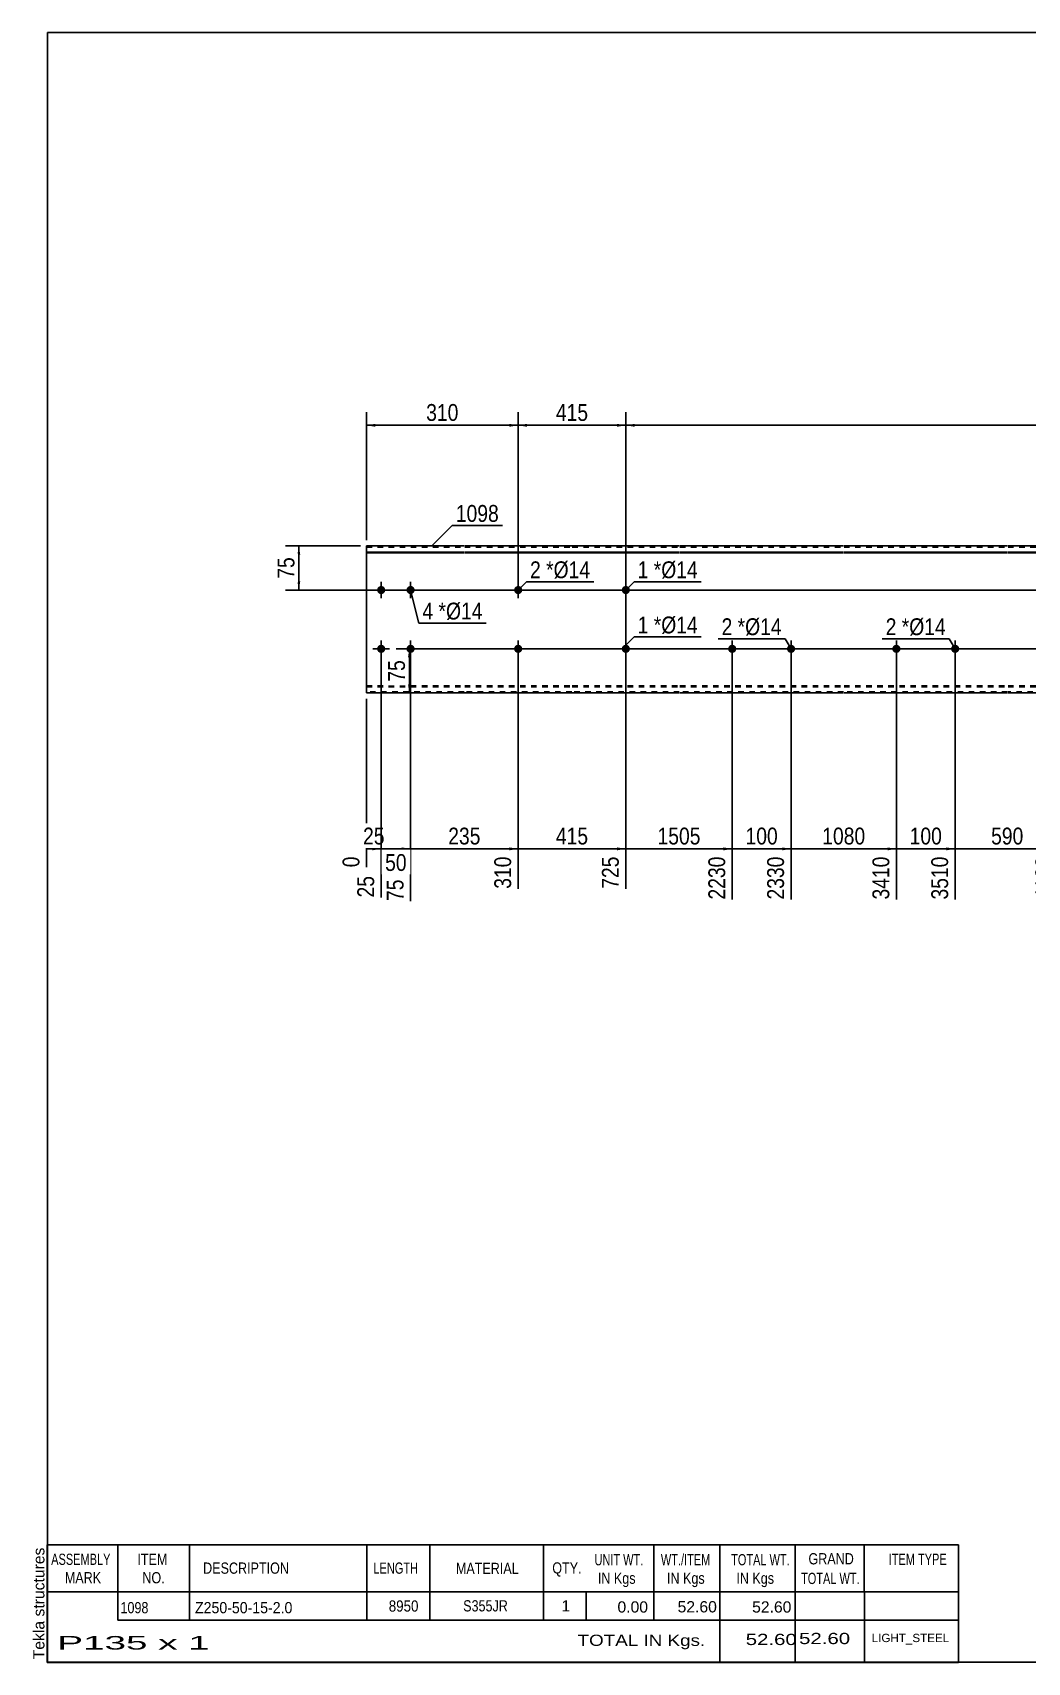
# Model space of a CAD drawing. Header units: millimetres. Extents: x -75 to 327, y -177 to 100.
# Drawn here: x -75.3 to 93.9, y -177.3 to 99.8 of the extents above; entities that cross this region are included whole.
import ezdxf

# ---------------------------------------------------------------- set-up
doc = ezdxf.new("R2010")
doc.units = ezdxf.units.MM
doc.linetypes.add('DXK_LINE_DOT1', pattern=[1.8814, 0.9407, -0.9407])
doc.styles.add('Arial', font='ARIAL.TTF', dxfattribs={"height": 0.2})
doc.styles.add('Arial Narrow', font='ARIALN.TTF', dxfattribs={"height": 0.2})

# ---------------------------------------------------------------- blocks, each defined once
blk = doc.blocks.new('Unknown-628702328-1200')
at = {"color": 5, "linetype": 'Continuous'}
for p, q in [((327.25, 99.75), (-72.75, 99.75)), ((-72.75, 99.75), (-72.75, -177.25)), ((327.25, -177.25), (327.25, 99.75)), ((-72.75, -177.25), (327.25, -177.25))]:
    blk.add_line(p, q, dxfattribs=at)
at = {"color": 174, "linetype": 'Continuous', "style": 'Arial'}
blk.add_text('Tekla structures', height=1.9102, rotation=90, dxfattribs=at).set_placement((-73.25, -176.75))
blk = doc.blocks.new('Bolt-628702328-1266 - 1220')
at = {"linetype": 'Continuous'}
for points in [[(71.58, -4.3, -1), (71.58, -5.7, -1)], [(81.58, -4.3, -1), (81.58, -5.7, -1)]]:
    blk.add_hatch(color=3, dxfattribs=at).paths.add_polyline_path(points)
at = {"color": 3, "linetype": 'Continuous'}
for p, q in [((70.18, -5), (72.98, -5)), ((71.58, -6.4), (71.58, -3.6)), ((80.18, -5), (82.98, -5)), ((81.58, -6.4), (81.58, -3.6))]:
    blk.add_line(p, q, dxfattribs=at)
blk = doc.blocks.new('Bolt-628702328-1271 - 1220')
at = {"linetype": 'Continuous'}
for points in [[(43.68, -4.3, -1), (43.68, -5.7, -1)], [(53.68, -4.3, -1), (53.68, -5.7, -1)]]:
    blk.add_hatch(color=3, dxfattribs=at).paths.add_polyline_path(points)
at = {"color": 3, "linetype": 'Continuous'}
for p, q in [((42.28, -5), (45.08, -5)), ((43.68, -6.4), (43.68, -3.6)), ((52.28, -5), (55.08, -5)), ((53.68, -6.4), (53.68, -3.6))]:
    blk.add_line(p, q, dxfattribs=at)
blk = doc.blocks.new('Bolt-628702328-1355 - 1220')
at = {"linetype": 'Continuous'}
blk.add_hatch(color=3, dxfattribs=at).paths.add_polyline_path([(26.29, -5, -1), (24.89, -5, -1)])
at = {"color": 3, "linetype": 'Continuous'}
for p, q in [((26.99, -5), (24.19, -5)), ((25.59, -3.6), (25.59, -6.4))]:
    blk.add_line(p, q, dxfattribs=at)
blk = doc.blocks.new('Part-628702328-1340 - 1220')
at = {"color": 2, "linetype": 'Continuous'}
for p, q in [((-1.9, 12.5), (-18.5, 12.5)), ((-18.5, 12.5), (-18.5, -12.5)), ((-18.5, 11.44), (-1.9, 11.44)), ((-18.5, 11.3), (-1.9, 11.3)), ((16.39, 12.5), (-1.8, 12.5)), ((-1.8, 11.44), (16.39, 11.44)), ((-1.8, 11.3), (16.39, 11.3)), ((34.68, 12.5), (16.49, 12.5)), ((16.49, 11.44), (34.68, 11.44)), ((16.49, 11.3), (34.68, 11.3)), ((62.58, 12.5), (34.78, 12.5)), ((34.78, 11.44), (62.58, 11.44)), ((34.78, 11.3), (62.58, 11.3)), ((90.48, 12.5), (62.68, 12.5)), ((62.68, 11.44), (90.48, 11.44)), ((62.68, 11.3), (90.48, 11.3)), ((107.98, 12.5), (90.58, 12.5)), ((90.58, 11.44), (107.98, 11.44)), ((90.58, 11.3), (107.98, 11.3)), ((135.88, 12.5), (108.08, 12.5)), ((108.08, 11.44), (135.88, 11.44)), ((108.08, 11.3), (135.88, 11.3)), ((163.78, 12.5), (135.98, 12.5)), ((135.98, 11.44), (163.78, 11.44)), ((135.98, 11.3), (163.78, 11.3)), ((182.08, 12.5), (163.88, 12.5)), ((163.88, 11.44), (182.08, 11.44)), ((163.88, 11.3), (182.08, 11.3)), ((200.37, 12.5), (182.18, 12.5)), ((182.18, 11.44), (200.37, 11.44)), ((182.18, 11.3), (200.37, 11.3)), ((235.07, 12.5), (200.47, 12.5)), ((200.47, 11.44), (235.07, 11.44)), ((200.47, 11.3), (235.07, 11.3)), ((253.36, 12.5), (235.17, 12.5)), ((235.17, 11.44), (253.36, 11.44)), ((235.17, 11.3), (253.36, 11.3)), ((265.06, 12.5), (253.46, 12.5)), ((253.46, 11.44), (265.06, 11.44)), ((253.46, 11.3), (265.06, 11.3)), ((265.06, -12.5), (265.06, 12.5)), ((-1.9, -12.5), (-18.5, -12.5)), ((16.39, -12.5), (-1.8, -12.5)), ((34.68, -12.5), (16.49, -12.5)), ((62.58, -12.5), (34.78, -12.5)), ((90.48, -12.5), (62.68, -12.5)), ((107.98, -12.5), (90.58, -12.5)), ((135.88, -12.5), (108.08, -12.5)), ((163.78, -12.5), (135.98, -12.5)), ((182.08, -12.5), (163.88, -12.5)), ((200.37, -12.5), (182.18, -12.5)), ((235.07, -12.5), (200.47, -12.5)), ((253.36, -12.5), (235.17, -12.5)), ((265.06, -12.5), (253.46, -12.5))]:
    blk.add_line(p, q, dxfattribs=at)
at = {"color": 7, "linetype": 'DXK_LINE_DOT1'}
for p, q in [((-18.5, 12.3), (-1.9, 12.3)), ((-1.8, 12.3), (16.39, 12.3)), ((16.49, 12.3), (34.68, 12.3)), ((34.78, 12.3), (62.58, 12.3)), ((62.68, 12.3), (90.48, 12.3)), ((90.58, 12.3), (107.98, 12.3)), ((108.08, 12.3), (135.88, 12.3)), ((135.98, 12.3), (163.78, 12.3)), ((163.88, 12.3), (182.08, 12.3)), ((182.18, 12.3), (200.37, 12.3)), ((200.47, 12.3), (235.07, 12.3)), ((235.17, 12.3), (253.36, 12.3)), ((253.46, 12.3), (265.06, 12.3)), ((-18.5, -11.3), (-1.9, -11.3)), ((-18.5, -11.44), (-1.9, -11.44)), ((-1.9, -12.3), (-18.5, -12.3)), ((-1.8, -11.3), (16.39, -11.3)), ((-1.8, -11.44), (16.39, -11.44)), ((16.39, -12.3), (-1.8, -12.3)), ((16.49, -11.3), (34.68, -11.3)), ((16.49, -11.44), (34.68, -11.44)), ((34.68, -12.3), (16.49, -12.3)), ((34.78, -11.3), (62.58, -11.3)), ((34.78, -11.44), (62.58, -11.44)), ((62.58, -12.3), (34.78, -12.3)), ((62.68, -11.3), (90.48, -11.3)), ((62.68, -11.44), (90.48, -11.44)), ((90.48, -12.3), (62.68, -12.3)), ((90.58, -11.3), (107.98, -11.3)), ((90.58, -11.44), (107.98, -11.44)), ((107.98, -12.3), (90.58, -12.3)), ((108.08, -11.3), (135.88, -11.3)), ((108.08, -11.44), (135.88, -11.44)), ((135.88, -12.3), (108.08, -12.3)), ((135.98, -11.3), (163.78, -11.3)), ((135.98, -11.44), (163.78, -11.44)), ((163.78, -12.3), (135.98, -12.3)), ((163.88, -11.3), (182.08, -11.3)), ((163.88, -11.44), (182.08, -11.44)), ((182.08, -12.3), (163.88, -12.3)), ((182.18, -11.3), (200.37, -11.3)), ((182.18, -11.44), (200.37, -11.44)), ((200.37, -12.3), (182.18, -12.3)), ((200.47, -11.3), (235.07, -11.3)), ((200.47, -11.44), (235.07, -11.44)), ((235.07, -12.3), (200.47, -12.3)), ((235.17, -11.3), (253.36, -11.3)), ((235.17, -11.44), (253.36, -11.44)), ((253.36, -12.3), (235.17, -12.3)), ((253.46, -11.3), (265.06, -11.3)), ((253.46, -11.44), (265.06, -11.44)), ((265.06, -12.3), (253.46, -12.3))]:
    blk.add_line(p, q, dxfattribs=at)
blk = doc.blocks.new('Bolt-628702328-1678 - 1220')
at = {"linetype": 'Continuous'}
for points in [[(-16.7, 5, -1), (-15.3, 5, -1)], [(-11.7, 5, -1), (-10.3, 5, -1)], [(-16.7, -5, -1), (-15.3, -5, -1)], [(-11.7, -5, -1), (-10.3, -5, -1)]]:
    blk.add_hatch(color=3, dxfattribs=at).paths.add_polyline_path(points)
at = {"color": 3, "linetype": 'Continuous'}
for p, q in [((-16, 3.6), (-16, 6.4)), ((-11, 3.6), (-11, 6.4)), ((-17.4, 5), (-14.6, 5)), ((-12.4, 5), (-9.6, 5)), ((-17.4, -5), (-14.6, -5)), ((-16, -6.4), (-16, -3.6)), ((-12.4, -5), (-9.6, -5)), ((-11, -6.4), (-11, -3.6))]:
    blk.add_line(p, q, dxfattribs=at)
blk = doc.blocks.new('Bolt-628702328-1679 - 1220')
at = {"linetype": 'Continuous'}
blk.add_hatch(color=3, dxfattribs=at).paths.add_polyline_path([(24.89, 5, -1), (26.29, 5, -1)])
at = {"color": 3, "linetype": 'Continuous'}
for p, q in [((25.59, 3.6), (25.59, 6.4)), ((24.19, 5), (26.99, 5))]:
    blk.add_line(p, q, dxfattribs=at)
blk = doc.blocks.new('Bolt-628702328-1680 - 1220')
at = {"linetype": 'Continuous'}
for points in [[(6.59, 5, -1), (7.99, 5, -1)], [(6.59, -5, -1), (7.99, -5, -1)]]:
    blk.add_hatch(color=3, dxfattribs=at).paths.add_polyline_path(points)
at = {"color": 3, "linetype": 'Continuous'}
for p, q in [((7.29, 3.6), (7.29, 6.4)), ((5.89, 5), (8.69, 5)), ((5.89, -5), (8.69, -5)), ((7.29, -6.4), (7.29, -3.6))]:
    blk.add_line(p, q, dxfattribs=at)
blk = doc.blocks.new('StraightDimension-628702328-2693 - 1220')
at = {"linetype": 'Continuous'}
for points in [[(27.09, 32.75), (25.59, 33), (27.09, 33.25)], [(263.56, 33.25), (265.06, 33), (263.56, 32.75)]]:
    blk.add_hatch(color=7, dxfattribs=at).paths.add_polyline_path(points)
at = {"color": 7, "linetype": 'Continuous'}
for p, q in [((25.59, -4), (25.59, 35.25)), ((265.06, 13.5), (265.06, 35.25)), ((25.59, 33), (265.06, 33))]:
    blk.add_line(p, q, dxfattribs=at)
at = {"color": 0}
blk.add_wipeout([(149.58, 33.15), (149.58, 37.35), (141.07, 37.35), (141.07, 33.15)], dxfattribs=at)
at = {"color": 3, "style": 'Arial Narrow'}
blk.add_text('8225', height=2.863, dxfattribs=at).set_placement((141.67, 33.75))
blk = doc.blocks.new('StraightDimension-628702328-2753 - 1220')
at = {"linetype": 'Continuous'}
blk.add_hatch(color=7, dxfattribs=at).paths.add_polyline_path([(-17.5, -38.75), (-16, -39), (-17.5, -39.25)])
at = {"color": 7, "linetype": 'Continuous'}
for p, q in [((-16, -6), (-16, -47.26)), ((-18.5, -13.5), (-18.5, -42.13)), ((-18.5, -39), (-16, -39))]:
    blk.add_line(p, q, dxfattribs=at)
at = {"color": 0}
blk.add_wipeout([(-14.82, -38.85), (-14.82, -34.65), (-19.68, -34.65), (-19.68, -38.85)], dxfattribs=at)
at = {"color": 0, "linetype": 'Continuous'}
blk.add_wipeout([(-16.6, -43), (-20.8, -43), (-20.8, -47.86), (-16.6, -47.86)], dxfattribs=at)
at = {"color": 3, "style": 'Arial Narrow'}
blk.add_text('25', height=2.863, dxfattribs=at).set_placement((-19.08, -38.25))
at = {"color": 0, "linetype": 'Continuous'}
blk.add_wipeout([(-19.1, -39.7), (-23.3, -39.7), (-23.3, -42.73), (-19.1, -42.73)], dxfattribs=at)
at = {"color": 3, "linetype": 'Continuous', "style": 'Arial Narrow'}
for s, height, p in [('0', 2.86, (-19.7, -42.13)), ('25', 2.863, (-17.2, -47.26))]:
    blk.add_text(s, height=height, rotation=90.0002, dxfattribs=at).set_placement(p)
blk = doc.blocks.new('StraightDimension-628702328-2749 - 1220')
at = {"linetype": 'Continuous'}
blk.add_hatch(color=7, dxfattribs=at).paths.add_polyline_path([(42.18, -38.75), (43.68, -39), (42.18, -39.25)])
at = {"color": 7, "linetype": 'Continuous'}
for p, q in [((25.59, 4), (25.59, -45.78)), ((43.68, -6), (43.68, -47.61)), ((25.59, -39), (43.68, -39))]:
    blk.add_line(p, q, dxfattribs=at)
at = {"color": 0}
blk.add_wipeout([(38.89, -38.85), (38.89, -34.65), (30.38, -34.65), (30.38, -38.85)], dxfattribs=at)
at = {"color": 3, "style": 'Arial Narrow'}
blk.add_text('1505', height=2.863, dxfattribs=at).set_placement((30.98, -38.25))
at = {"color": 0, "linetype": 'Continuous'}
blk.add_wipeout([(43.08, -39.7), (38.88, -39.7), (38.88, -48.21), (43.08, -48.21)], dxfattribs=at)
at = {"color": 3, "linetype": 'Continuous', "style": 'Arial Narrow'}
blk.add_text('2230', height=2.863, rotation=90.0002, dxfattribs=at).set_placement((42.48, -47.61))
blk = doc.blocks.new('StraightDimension-628702328-1387 - 1220')
at = {"linetype": 'Continuous'}
for points in [[(-11.46, -6.5), (-11.21, -5), (-10.96, -6.5)], [(-10.96, -11), (-11.21, -12.5), (-11.46, -11)]]:
    blk.add_hatch(color=7, dxfattribs=at).paths.add_polyline_path(points)
at = {"color": 7, "linetype": 'Continuous'}
for p, q in [((171.98, -5), (-13.46, -5)), ((-11.21, -12.5), (-11.21, -5)), ((6.29, -12.5), (-13.46, -12.5))]:
    blk.add_line(p, q, dxfattribs=at)
at = {"color": 0}
blk.add_wipeout([(-11.36, -6.32), (-15.56, -6.32), (-15.56, -11.18), (-11.36, -11.18)], dxfattribs=at)
at = {"color": 3, "style": 'Arial Narrow'}
blk.add_text('75', height=2.863, rotation=90.0002, dxfattribs=at).set_placement((-11.96, -10.58))
blk = doc.blocks.new('StraightDimension-628702328-2745 - 1220')
at = {"linetype": 'Continuous'}
blk.add_hatch(color=7, dxfattribs=at).paths.add_polyline_path([(97.78, -38.75), (99.28, -39), (97.78, -39.25)])
at = {"color": 7, "linetype": 'Continuous'}
for p, q in [((81.58, -6), (81.58, -47.61)), ((99.28, -6), (99.28, -47.61)), ((81.58, -39), (99.28, -39))]:
    blk.add_line(p, q, dxfattribs=at)
at = {"color": 0}
blk.add_wipeout([(93.78, -38.85), (93.78, -34.65), (87.09, -34.65), (87.09, -38.85)], dxfattribs=at)
at = {"color": 3, "style": 'Arial Narrow'}
blk.add_text('590', height=2.863, dxfattribs=at).set_placement((87.69, -38.25))
at = {"color": 0, "linetype": 'Continuous'}
blk.add_wipeout([(98.68, -39.7), (94.48, -39.7), (94.48, -48.21), (98.68, -48.21)], dxfattribs=at)
at = {"color": 3, "linetype": 'Continuous', "style": 'Arial Narrow'}
blk.add_text('4100', height=2.863, rotation=90.0002, dxfattribs=at).set_placement((98.08, -47.61))
blk = doc.blocks.new('StraightDimension-628702328-2681 - 1220')
at = {"linetype": 'Continuous'}
for points in [[(-30.25, 11), (-30, 12.5), (-29.75, 11)], [(-29.75, 6.5), (-30, 5), (-30.25, 6.5)]]:
    blk.add_hatch(color=7, dxfattribs=at).paths.add_polyline_path(points)
at = {"color": 7, "linetype": 'Continuous'}
for p, q in [((-19.5, 12.5), (-32.25, 12.5)), ((-30, 5), (-30, 12.5)), ((171.98, 5), (-32.25, 5))]:
    blk.add_line(p, q, dxfattribs=at)
at = {"color": 0}
blk.add_wipeout([(-30.15, 11.18), (-34.35, 11.18), (-34.35, 6.32), (-30.15, 6.32)], dxfattribs=at)
at = {"color": 3, "style": 'Arial Narrow'}
blk.add_text('75', height=2.863, rotation=90.0002, dxfattribs=at).set_placement((-30.75, 6.92))
blk = doc.blocks.new('StraightDimension-628702328-2694 - 1220')
at = {"linetype": 'Continuous'}
for points in [[(8.79, 32.75), (7.29, 33), (8.79, 33.25)], [(24.09, 33.25), (25.59, 33), (24.09, 32.75)]]:
    blk.add_hatch(color=7, dxfattribs=at).paths.add_polyline_path(points)
at = {"color": 7, "linetype": 'Continuous'}
for p, q in [((7.29, 6), (7.29, 35.25)), ((25.59, -4), (25.59, 35.25)), ((7.29, 33), (25.59, 33))]:
    blk.add_line(p, q, dxfattribs=at)
at = {"color": 0}
blk.add_wipeout([(19.78, 33.15), (19.78, 37.35), (13.1, 37.35), (13.1, 33.15)], dxfattribs=at)
at = {"color": 3, "style": 'Arial Narrow'}
blk.add_text('415', height=2.863, dxfattribs=at).set_placement((13.7, 33.75))
blk = doc.blocks.new('StraightDimension-628702328-2695 - 1220')
at = {"linetype": 'Continuous'}
for points in [[(-17, 32.75), (-18.5, 33), (-17, 33.25)], [(5.79, 33.25), (7.29, 33), (5.79, 32.75)]]:
    blk.add_hatch(color=7, dxfattribs=at).paths.add_polyline_path(points)
at = {"color": 7, "linetype": 'Continuous'}
for p, q in [((-18.5, 13.5), (-18.5, 35.25)), ((7.29, 6), (7.29, 35.25)), ((-18.5, 33), (7.29, 33))]:
    blk.add_line(p, q, dxfattribs=at)
at = {"color": 0}
blk.add_wipeout([(-2.26, 33.15), (-2.26, 37.35), (-8.95, 37.35), (-8.95, 33.15)], dxfattribs=at)
at = {"color": 3, "style": 'Arial Narrow'}
blk.add_text('310', height=2.863, dxfattribs=at).set_placement((-8.35, 33.75))
blk = doc.blocks.new('StraightDimension-628702328-2746 - 1220')
at = {"linetype": 'Continuous'}
blk.add_hatch(color=7, dxfattribs=at).paths.add_polyline_path([(80.08, -38.75), (81.58, -39), (80.08, -39.25)])
at = {"color": 7, "linetype": 'Continuous'}
for p, q in [((71.58, -6), (71.58, -47.61)), ((81.58, -6), (81.58, -47.61)), ((71.58, -39), (81.58, -39))]:
    blk.add_line(p, q, dxfattribs=at)
at = {"color": 0}
blk.add_wipeout([(79.93, -38.85), (79.93, -34.65), (73.24, -34.65), (73.24, -38.85)], dxfattribs=at)
at = {"color": 3, "style": 'Arial Narrow'}
blk.add_text('100', height=2.863, dxfattribs=at).set_placement((73.84, -38.25))
at = {"color": 0, "linetype": 'Continuous'}
blk.add_wipeout([(80.98, -39.7), (76.78, -39.7), (76.78, -48.21), (80.98, -48.21)], dxfattribs=at)
at = {"color": 3, "linetype": 'Continuous', "style": 'Arial Narrow'}
blk.add_text('3510', height=2.863, rotation=90.0002, dxfattribs=at).set_placement((80.38, -47.61))
blk = doc.blocks.new('StraightDimension-628702328-2747 - 1220')
at = {"linetype": 'Continuous'}
blk.add_hatch(color=7, dxfattribs=at).paths.add_polyline_path([(70.08, -38.75), (71.58, -39), (70.08, -39.25)])
at = {"color": 7, "linetype": 'Continuous'}
for p, q in [((53.68, -6), (53.68, -47.61)), ((71.58, -6), (71.58, -47.61)), ((53.68, -39), (71.58, -39))]:
    blk.add_line(p, q, dxfattribs=at)
at = {"color": 0}
blk.add_wipeout([(66.89, -38.85), (66.89, -34.65), (58.38, -34.65), (58.38, -38.85)], dxfattribs=at)
at = {"color": 3, "style": 'Arial Narrow'}
blk.add_text('1080', height=2.863, dxfattribs=at).set_placement((58.98, -38.25))
at = {"color": 0, "linetype": 'Continuous'}
blk.add_wipeout([(70.98, -39.7), (66.78, -39.7), (66.78, -48.21), (70.98, -48.21)], dxfattribs=at)
at = {"color": 3, "linetype": 'Continuous', "style": 'Arial Narrow'}
blk.add_text('3410', height=2.863, rotation=90.0002, dxfattribs=at).set_placement((70.38, -47.61))
blk = doc.blocks.new('StraightDimension-628702328-2748 - 1220')
at = {"linetype": 'Continuous'}
blk.add_hatch(color=7, dxfattribs=at).paths.add_polyline_path([(52.18, -38.75), (53.68, -39), (52.18, -39.25)])
at = {"color": 7, "linetype": 'Continuous'}
for p, q in [((43.68, -6), (43.68, -47.61)), ((53.68, -6), (53.68, -47.61)), ((43.68, -39), (53.68, -39))]:
    blk.add_line(p, q, dxfattribs=at)
at = {"color": 0}
blk.add_wipeout([(52.03, -38.85), (52.03, -34.65), (45.34, -34.65), (45.34, -38.85)], dxfattribs=at)
at = {"color": 3, "style": 'Arial Narrow'}
blk.add_text('100', height=2.863, dxfattribs=at).set_placement((45.94, -38.25))
at = {"color": 0, "linetype": 'Continuous'}
blk.add_wipeout([(53.08, -39.7), (48.88, -39.7), (48.88, -48.21), (53.08, -48.21)], dxfattribs=at)
at = {"color": 3, "linetype": 'Continuous', "style": 'Arial Narrow'}
blk.add_text('2330', height=2.863, rotation=90.0002, dxfattribs=at).set_placement((52.48, -47.61))
blk = doc.blocks.new('StraightDimension-628702328-2750 - 1220')
at = {"linetype": 'Continuous'}
blk.add_hatch(color=7, dxfattribs=at).paths.add_polyline_path([(24.09, -38.75), (25.59, -39), (24.09, -39.25)])
at = {"color": 7, "linetype": 'Continuous'}
for p, q in [((25.59, 4), (25.59, -45.78)), ((7.29, -6), (7.29, -45.78)), ((7.29, -39), (25.59, -39))]:
    blk.add_line(p, q, dxfattribs=at)
at = {"color": 0}
blk.add_wipeout([(19.78, -38.85), (19.78, -34.65), (13.1, -34.65), (13.1, -38.85)], dxfattribs=at)
at = {"color": 3, "style": 'Arial Narrow'}
blk.add_text('415', height=2.863, dxfattribs=at).set_placement((13.7, -38.25))
at = {"color": 0, "linetype": 'Continuous'}
blk.add_wipeout([(24.99, -39.7), (20.79, -39.7), (20.79, -46.38), (24.99, -46.38)], dxfattribs=at)
at = {"color": 3, "linetype": 'Continuous', "style": 'Arial Narrow'}
blk.add_text('725', height=2.863, rotation=90.0002, dxfattribs=at).set_placement((24.39, -45.78))
blk = doc.blocks.new('StraightDimension-628702328-2751 - 1220')
at = {"linetype": 'Continuous'}
blk.add_hatch(color=7, dxfattribs=at).paths.add_polyline_path([(5.79, -38.75), (7.29, -39), (5.79, -39.25)])
at = {"color": 7, "linetype": 'Continuous'}
for p, q in [((-11, -6), (-11, -47.86)), ((7.29, -6), (7.29, -45.78)), ((-11, -39), (7.29, -39))]:
    blk.add_line(p, q, dxfattribs=at)
at = {"color": 0}
blk.add_wipeout([(1.49, -38.85), (1.49, -34.65), (-5.2, -34.65), (-5.2, -38.85)], dxfattribs=at)
at = {"color": 3, "style": 'Arial Narrow'}
blk.add_text('235', height=2.863, dxfattribs=at).set_placement((-4.6, -38.25))
at = {"color": 0, "linetype": 'Continuous'}
blk.add_wipeout([(6.69, -39.7), (2.49, -39.7), (2.49, -46.38), (6.69, -46.38)], dxfattribs=at)
at = {"color": 3, "linetype": 'Continuous', "style": 'Arial Narrow'}
blk.add_text('310', height=2.863, rotation=90.0002, dxfattribs=at).set_placement((6.09, -45.78))
blk = doc.blocks.new('StraightDimension-628702328-2752 - 1220')
at = {"linetype": 'Continuous'}
blk.add_hatch(color=7, dxfattribs=at).paths.add_polyline_path([(-12.5, -38.75), (-11, -39), (-12.5, -39.25)])
at = {"color": 7, "linetype": 'Continuous'}
for p, q in [((-16, -6), (-16, -47.26)), ((-11, -6), (-11, -47.86)), ((-16, -39), (-11, -39))]:
    blk.add_line(p, q, dxfattribs=at)
at = {"color": 0}
blk.add_wipeout([(-11.07, -43.35), (-11.07, -39.15), (-15.93, -39.15), (-15.93, -43.35)], dxfattribs=at)
at = {"color": 0, "linetype": 'Continuous'}
blk.add_wipeout([(-11.6, -43.6), (-15.8, -43.6), (-15.8, -48.46), (-11.6, -48.46)], dxfattribs=at)
at = {"color": 3, "style": 'Arial Narrow'}
blk.add_text('50', height=2.863, dxfattribs=at).set_placement((-15.33, -42.75))
at = {"color": 3, "linetype": 'Continuous', "style": 'Arial Narrow'}
blk.add_text('75', height=2.863, rotation=90.0002, dxfattribs=at).set_placement((-12.2, -47.86))
blk = doc.blocks.new('CBS_BOM-628702328-3010')
at = {"color": 7, "linetype": 'Continuous'}
for p, q in [((-72.78, -165.28), (-72.78, -157.28)), ((-72.78, -157.28), (82.14, -157.28)), ((-60.78, -165.28), (-60.78, -157.28)), ((-48.59, -165.28), (-48.59, -157.28)), ((-18.43, -165.28), (-18.43, -157.28)), ((-7.75, -165.28), (-7.75, -157.28)), ((11.57, -165.28), (11.57, -157.28)), ((30.37, -165.28), (30.37, -157.28)), ((41.58, -165.28), (41.58, -157.28)), ((54.37, -165.28), (54.37, -157.28)), ((66.12, -165.28), (66.12, -157.28)), ((82.14, -157.29), (82.14, -165.27)), ((-72.78, -165.28), (82.14, -165.28)), ((-72.78, -170.08), (-72.78, -165.28)), ((-60.78, -170.08), (-60.78, -165.28)), ((-48.59, -170.08), (-48.59, -165.28)), ((-18.43, -170.08), (-18.43, -165.28)), ((-7.75, -170.08), (-7.75, -165.28)), ((11.57, -170.08), (11.57, -165.28)), ((18.83, -170.08), (18.83, -165.28)), ((30.37, -170.08), (30.37, -165.28)), ((41.58, -170.08), (41.58, -165.28)), ((54.37, -170.08), (54.37, -165.28)), ((66.14, -170.08), (66.14, -165.28)), ((82.14, -165.28), (82.14, -170.08)), ((-72.78, -177.28), (-72.78, -170.1)), ((-60.78, -170.08), (82.14, -170.08)), ((41.58, -177.28), (41.58, -170.1)), ((54.37, -177.28), (54.37, -170.1)), ((66.18, -177.28), (66.18, -170.1)), ((82.14, -170.08), (82.14, -177.28)), ((-72.78, -177.28), (82.14, -177.28))]:
    blk.add_line(p, q, dxfattribs=at)
at = {"color": 3, "linetype": 'Continuous', "style": 'Arial'}
for s, height, width, p in [('ASSEMBLY', 1.91, 0.7, (-72.1, -160.71)), ('ITEM', 1.91, 0.8, (-57.45, -160.71)), ('DESCRIPTION', 1.9102, 0.8, (-46.27, -162.21)), ('LENGTH', 1.91, 0.7, (-17.32, -162.21)), ('MATERIAL', 1.91, 0.8, (-3.3, -162.26)), ('QTY.', 1.91, 0.8, (13.09, -162.18)), ('UNIT WT.', 1.91, 0.7, (20.26, -160.78)), ('WT./ITEM', 1.91, 0.7, (31.55, -160.78)), ('TOTAL WT.', 1.91, 0.7, (43.49, -160.78)), ('GRAND', 1.91, 0.8, (56.64, -160.62)), ('ITEM TYPE', 1.91, 0.7, (70.28, -160.7)), ('MARK', 1.91, 0.8, (-69.78, -163.84)), ('NO.', 1.91, 0.8, (-56.6, -163.84)), ('IN Kgs', 1.91, 0.8, (20.84, -163.92)), ('IN Kgs', 1.91, 0.8, (32.59, -163.92)), ('IN Kgs', 1.91, 0.8, (44.38, -163.92)), ('TOTAL WT.', 1.91, 0.7, (55.38, -163.96))]:
    blk.add_text(s, height=height, dxfattribs=dict(at, width=width)).set_placement(p)
at = {"color": 7, "linetype": 'Continuous', "style": 'Arial'}
for s, height, width, p in [('1098', 1.91, 0.8, (-60.32, -168.93)), ('Z250-50-15-2.0', 1.9102, 0.9, (-47.65, -168.93)), ('8950', 1.91, 0.85, (-14.71, -168.65)), ('S355JR', 1.91, 0.8, (-2.06, -168.62))]:
    blk.add_text(s, height=height, dxfattribs=dict(at, width=width)).set_placement(p)
for s, p in [('1', (14.66, -168.62)), ('0.00', (24.17, -168.81)), ('52.60', (34.39, -168.78)), ('52.60', (47.06, -168.81))]:
    blk.add_text(s, height=1.91, dxfattribs=at).set_placement(p)
at = {"color": 6, "linetype": 'Continuous', "style": 'Arial'}
for s, height, width, p in [('P135 x 1', 2.292, 2.05, (-71.06, -175.09)), ('TOTAL IN Kgs.', 1.9102, 1.2, (17.38, -174.48)), ('52.60', 1.91, 1.3, (45.97, -174.33)), ('52.60', 1.91, 1.3, (55.04, -174.17))]:
    blk.add_text(s, height=height, dxfattribs=dict(at, width=width)).set_placement(p)
blk.add_text('LIGHT_STEEL', height=1.4135, dxfattribs=at).set_placement((67.39, -173.83))
blk = doc.blocks.new('Mark-628702328-1262 - 1220')
at = {"color": 0}
blk.add_wipeout([(71.59, -2.67), (71.59, 0.33), (69.77, 0.33), (69.77, -2.67)], dxfattribs=at)
blk.add_wipeout([(71.59, -2.67), (71.59, 0.33), (69.77, 0.33), (69.77, -2.67)], dxfattribs=at)
blk.add_wipeout([(73.77, -2.67), (73.77, 0.33), (72.49, 0.33), (72.49, -2.67)], dxfattribs=at)
blk.add_wipeout([(73.77, -2.67), (73.77, 0.33), (72.49, 0.33), (72.49, -2.67)], dxfattribs=at)
at = {"color": 3, "style": 'Arial Narrow'}
blk.add_text('2', height=2.86, dxfattribs=at).set_placement((69.77, -2.67))
at = {"color": 0}
blk.add_wipeout([(79.98, -2.67), (79.98, 0.33), (73.77, 0.33), (73.77, -2.67)], dxfattribs=at)
blk.add_wipeout([(79.98, -2.67), (79.98, 0.33), (73.77, 0.33), (73.77, -2.67)], dxfattribs=at)
at = {"color": 7, "linetype": 'Continuous'}
for p in [(69.17, -3.27), (81.58, -5)]:
    blk.add_line(p, (80.58, -3.27), dxfattribs=at)
at = {"color": 3, "style": 'Arial Narrow'}
for s, height, p in [('*', 2.86, (72.49, -2.67)), ('Ø14', 2.863, (73.77, -2.67))]:
    blk.add_text(s, height=height, dxfattribs=at).set_placement(p)
blk = doc.blocks.new('Mark-628702328-1267 - 1220')
at = {"color": 0}
blk.add_wipeout([(43.69, -2.67), (43.69, 0.33), (41.87, 0.33), (41.87, -2.67)], dxfattribs=at)
blk.add_wipeout([(43.69, -2.67), (43.69, 0.33), (41.87, 0.33), (41.87, -2.67)], dxfattribs=at)
blk.add_wipeout([(45.87, -2.67), (45.87, 0.33), (44.59, 0.33), (44.59, -2.67)], dxfattribs=at)
blk.add_wipeout([(45.87, -2.67), (45.87, 0.33), (44.59, 0.33), (44.59, -2.67)], dxfattribs=at)
at = {"color": 3, "style": 'Arial Narrow'}
blk.add_text('2', height=2.86, dxfattribs=at).set_placement((41.87, -2.67))
at = {"color": 0}
blk.add_wipeout([(52.08, -2.67), (52.08, 0.33), (45.87, 0.33), (45.87, -2.67)], dxfattribs=at)
blk.add_wipeout([(52.08, -2.67), (52.08, 0.33), (45.87, 0.33), (45.87, -2.67)], dxfattribs=at)
at = {"color": 7, "linetype": 'Continuous'}
for p in [(41.27, -3.27), (53.68, -5)]:
    blk.add_line(p, (52.68, -3.27), dxfattribs=at)
at = {"color": 3, "style": 'Arial Narrow'}
for s, height, p in [('*', 2.86, (44.59, -2.67)), ('Ø14', 2.863, (45.87, -2.67))]:
    blk.add_text(s, height=height, dxfattribs=at).set_placement(p)
blk = doc.blocks.new('Mark-628702328-1351 - 1220')
at = {"color": 0}
blk.add_wipeout([(29.43, -2.37), (29.43, 0.63), (27.6, 0.63), (27.6, -2.37)], dxfattribs=at)
blk.add_wipeout([(29.43, -2.37), (29.43, 0.63), (27.6, 0.63), (27.6, -2.37)], dxfattribs=at)
at = {"color": 7, "linetype": 'Continuous'}
blk.add_line((25.59, -4.39), (27, -2.97), dxfattribs=at)
at = {"color": 0}
blk.add_wipeout([(31.61, -2.37), (31.61, 0.63), (30.33, 0.63), (30.33, -2.37)], dxfattribs=at)
blk.add_wipeout([(31.61, -2.37), (31.61, 0.63), (30.33, 0.63), (30.33, -2.37)], dxfattribs=at)
at = {"color": 3, "style": 'Arial Narrow'}
blk.add_text('1', height=2.86, dxfattribs=at).set_placement((27.6, -2.37))
at = {"color": 0}
blk.add_wipeout([(37.82, -2.37), (37.82, 0.63), (31.61, 0.63), (31.61, -2.37)], dxfattribs=at)
blk.add_wipeout([(37.82, -2.37), (37.82, 0.63), (31.61, 0.63), (31.61, -2.37)], dxfattribs=at)
at = {"color": 7, "linetype": 'Continuous'}
blk.add_line((27, -2.97), (38.42, -2.97), dxfattribs=at)
at = {"color": 3, "style": 'Arial Narrow'}
for s, height, p in [('*', 2.86, (30.33, -2.37)), ('Ø14', 2.863, (31.61, -2.37))]:
    blk.add_text(s, height=height, dxfattribs=at).set_placement(p)
blk = doc.blocks.new('Mark-628702328-1697 - 1220')
at = {"color": 0}
blk.add_wipeout([(-7.16, -0.01), (-7.16, 2.99), (-8.99, 2.99), (-8.99, -0.01)], dxfattribs=at)
blk.add_wipeout([(-7.16, -0.01), (-7.16, 2.99), (-8.99, 2.99), (-8.99, -0.01)], dxfattribs=at)
at = {"color": 7, "linetype": 'Continuous'}
blk.add_line((-11, 5), (-9.59, -0.61), dxfattribs=at)
at = {"color": 0}
blk.add_wipeout([(-4.98, -0.01), (-4.98, 2.99), (-6.26, 2.99), (-6.26, -0.01)], dxfattribs=at)
blk.add_wipeout([(-4.98, -0.01), (-4.98, 2.99), (-6.26, 2.99), (-6.26, -0.01)], dxfattribs=at)
at = {"color": 3, "style": 'Arial Narrow'}
blk.add_text('4', height=2.86, dxfattribs=at).set_placement((-8.99, -0.01))
at = {"color": 0}
blk.add_wipeout([(1.23, -0.01), (1.23, 2.99), (-4.98, 2.99), (-4.98, -0.01)], dxfattribs=at)
blk.add_wipeout([(1.23, -0.01), (1.23, 2.99), (-4.98, 2.99), (-4.98, -0.01)], dxfattribs=at)
at = {"color": 7, "linetype": 'Continuous'}
blk.add_line((-9.59, -0.61), (1.83, -0.61), dxfattribs=at)
at = {"color": 3, "style": 'Arial Narrow'}
for s, height, p in [('*', 2.86, (-6.26, -0.01)), ('Ø14', 2.863, (-4.98, -0.01))]:
    blk.add_text(s, height=height, dxfattribs=at).set_placement(p)
blk = doc.blocks.new('Mark-628702328-1336 - 1220')
at = {"color": 0}
blk.add_wipeout([(4, 16.59), (4, 19.59), (-3.31, 19.59), (-3.31, 16.59)], dxfattribs=at)
blk.add_wipeout([(4, 16.59), (4, 19.59), (-3.31, 19.59), (-3.31, 16.59)], dxfattribs=at)
at = {"color": 7, "linetype": 'Continuous'}
for p, q in [((-7.45, 12.45), (-3.91, 15.99)), ((-3.91, 15.99), (4.6, 15.99))]:
    blk.add_line(p, q, dxfattribs=at)
at = {"color": 3, "style": 'Arial Narrow'}
blk.add_text('1098', height=2.863, dxfattribs=at).set_placement((-3.31, 16.59))
blk = doc.blocks.new('Mark-628702328-1698 - 1220')
at = {"color": 0}
blk.add_wipeout([(29.43, 7.01), (29.43, 10.01), (27.6, 10.01), (27.6, 7.01)], dxfattribs=at)
blk.add_wipeout([(29.43, 7.01), (29.43, 10.01), (27.6, 10.01), (27.6, 7.01)], dxfattribs=at)
at = {"color": 7, "linetype": 'Continuous'}
blk.add_line((25.59, 5), (27, 6.41), dxfattribs=at)
at = {"color": 0}
blk.add_wipeout([(31.61, 7.01), (31.61, 10.01), (30.33, 10.01), (30.33, 7.01)], dxfattribs=at)
blk.add_wipeout([(31.61, 7.01), (31.61, 10.01), (30.33, 10.01), (30.33, 7.01)], dxfattribs=at)
at = {"color": 3, "style": 'Arial Narrow'}
blk.add_text('1', height=2.86, dxfattribs=at).set_placement((27.6, 7.01))
at = {"color": 0}
blk.add_wipeout([(37.82, 7.01), (37.82, 10.01), (31.61, 10.01), (31.61, 7.01)], dxfattribs=at)
blk.add_wipeout([(37.82, 7.01), (37.82, 10.01), (31.61, 10.01), (31.61, 7.01)], dxfattribs=at)
at = {"color": 7, "linetype": 'Continuous'}
blk.add_line((27, 6.41), (38.42, 6.41), dxfattribs=at)
at = {"color": 3, "style": 'Arial Narrow'}
for s, height, p in [('*', 2.86, (30.33, 7.01)), ('Ø14', 2.863, (31.61, 7.01))]:
    blk.add_text(s, height=height, dxfattribs=at).set_placement(p)
blk = doc.blocks.new('Mark-628702328-1699 - 1220')
at = {"color": 0}
blk.add_wipeout([(11.14, 7.01), (11.14, 10.01), (9.31, 10.01), (9.31, 7.01)], dxfattribs=at)
blk.add_wipeout([(11.14, 7.01), (11.14, 10.01), (9.31, 10.01), (9.31, 7.01)], dxfattribs=at)
at = {"color": 7, "linetype": 'Continuous'}
blk.add_line((7.29, 5), (8.71, 6.41), dxfattribs=at)
at = {"color": 0}
blk.add_wipeout([(13.31, 7.01), (13.31, 10.01), (12.04, 10.01), (12.04, 7.01)], dxfattribs=at)
blk.add_wipeout([(13.31, 7.01), (13.31, 10.01), (12.04, 10.01), (12.04, 7.01)], dxfattribs=at)
at = {"color": 3, "style": 'Arial Narrow'}
blk.add_text('2', height=2.86, dxfattribs=at).set_placement((9.31, 7.01))
at = {"color": 0}
blk.add_wipeout([(19.53, 7.01), (19.53, 10.01), (13.31, 10.01), (13.31, 7.01)], dxfattribs=at)
blk.add_wipeout([(19.53, 7.01), (19.53, 10.01), (13.31, 10.01), (13.31, 7.01)], dxfattribs=at)
at = {"color": 7, "linetype": 'Continuous'}
blk.add_line((8.71, 6.41), (20.13, 6.41), dxfattribs=at)
at = {"color": 3, "style": 'Arial Narrow'}
for s, height, p in [('*', 2.86, (12.04, 7.01)), ('Ø14', 2.863, (13.31, 7.01))]:
    blk.add_text(s, height=height, dxfattribs=at).set_placement(p)

msp = doc.modelspace()

# ---------------------------------------------------------------- block references
for name in ['Unknown-628702328-1200', 'Part-628702328-1340 - 1220', 'Bolt-628702328-1678 - 1220', 'Bolt-628702328-1680 - 1220', 'Bolt-628702328-1679 - 1220', 'Bolt-628702328-1355 - 1220', 'Bolt-628702328-1271 - 1220', 'Bolt-628702328-1266 - 1220', 'CBS_BOM-628702328-3010']:
    msp.add_blockref(name, (0, 0))

# ---------------------------------------------------------------- next in the draw order: block references
for name in ['StraightDimension-628702328-2693 - 1220', 'StraightDimension-628702328-2753 - 1220']:
    msp.add_blockref(name, (0, 0))

# ---------------------------------------------------------------- next in the draw order: block references
msp.add_blockref('StraightDimension-628702328-2749 - 1220', (0, 0))

# ---------------------------------------------------------------- next in the draw order: block references
for name in ['StraightDimension-628702328-2681 - 1220', 'StraightDimension-628702328-1387 - 1220']:
    msp.add_blockref(name, (0, 0))

# ---------------------------------------------------------------- next in the draw order: block references
for name in ['StraightDimension-628702328-2694 - 1220', 'StraightDimension-628702328-2745 - 1220']:
    msp.add_blockref(name, (0, 0))

# ---------------------------------------------------------------- next in the draw order: block references
for name in ['StraightDimension-628702328-2695 - 1220', 'StraightDimension-628702328-2750 - 1220', 'StraightDimension-628702328-2746 - 1220']:
    msp.add_blockref(name, (0, 0))

# ---------------------------------------------------------------- next in the draw order: block references
for name in ['Mark-628702328-1336 - 1220', 'Mark-628702328-1699 - 1220', 'Mark-628702328-1698 - 1220', 'Mark-628702328-1697 - 1220', 'Mark-628702328-1351 - 1220', 'StraightDimension-628702328-2751 - 1220', 'StraightDimension-628702328-2747 - 1220']:
    msp.add_blockref(name, (0, 0))

# ---------------------------------------------------------------- next in the draw order: block references
for name in ['Mark-628702328-1262 - 1220', 'StraightDimension-628702328-2752 - 1220', 'StraightDimension-628702328-2748 - 1220']:
    msp.add_blockref(name, (0, 0))

# ---------------------------------------------------------------- next in the draw order: block references
msp.add_blockref('Mark-628702328-1267 - 1220', (0, 0))

doc.saveas('drawing.dxf')
